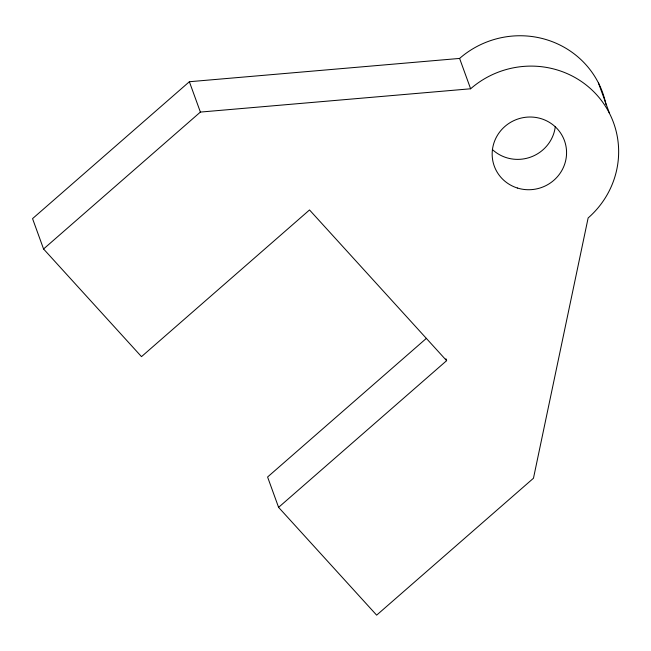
<?xml version="1.0" encoding="UTF-8"?>
<svg xmlns="http://www.w3.org/2000/svg" width="651" height="651" viewBox="0 0 651 651"><rect width="100%" height="100%" fill="white"/><g stroke="black" fill="none" stroke-linecap="round" stroke-linejoin="round"><path stroke-width="0.98" d="M605.951 104.502A89.578 86.957 -20 0 0 459.598 58.427L189.368 81.725L32.55 218.63L43.568 248.983L141.495 356.642L309.518 209.956L446.619 360.67L278.595 507.357L376.644 615.146L533.47 478.241L588.13 217.971A89.578 86.957 -20 0 0 596.593 94.696A89.578 86.957 -20 0 0 470.616 88.78L200.386 112.078L43.568 248.983M426.438 338.317L267.585 477.004L278.595 507.357M598.489 83.059L609.507 113.412M459.598 58.427L470.616 88.78M445.927 358.774L446.619 360.67M189.368 81.725L200.386 112.078M555.295 126.652A37.327 36.228 -20 0 1 530.72 157.078A37.327 36.228 -20 0 1 492.351 149.502M517.358 188.009A37.327 36.228 -20 0 0 565.865 145.661A37.327 36.228 -20 0 0 504.891 126.457A37.327 36.228 -20 0 0 517.358 188.009"/></g></svg>
